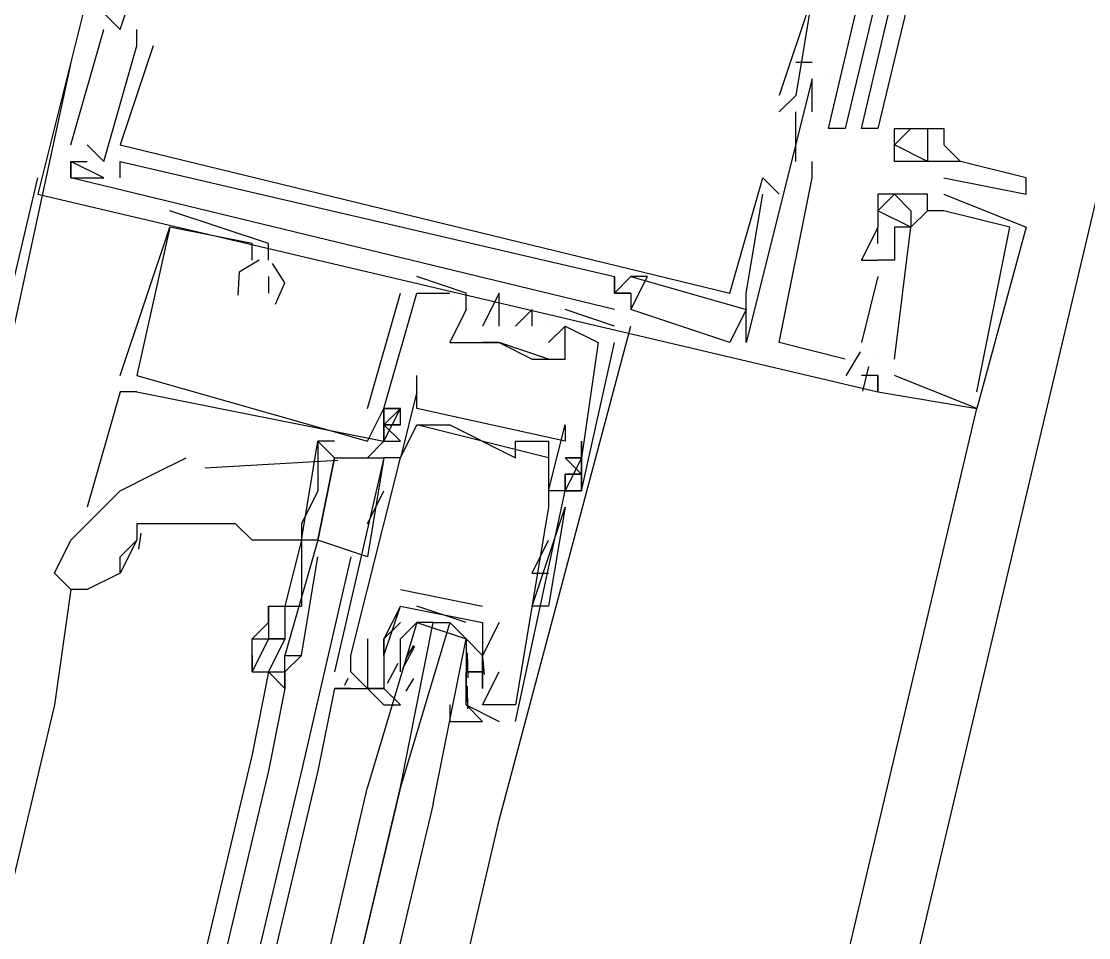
# Model space of a CAD drawing. Header units: feet. Extents: x -84 to 198, y -22 to 181.
# Drawn here: x 137.64 to 138.504, y 119.216 to 119.958 of the extents above; entities that cross this region are included whole.
import ezdxf

# ---------------------------------------------------------------- set-up
doc = ezdxf.new("R2010")
doc.units = ezdxf.units.FT
doc.layers.add('A-LINEA', color=7, linetype='CONTINUOUS')

msp = doc.modelspace()

# ---------------------------------------------------------------- linework, layer by layer
at = {"layer": 'A-LINEA'}
for p, q in [((139.5467, 124.2044), (135.96, 109.0178)), ((137.68, 119.8578), (137.7067, 119.9511)), ((137.68, 119.8578), (137.7067, 119.9511)), ((137.68, 119.8578), (137.7067, 119.9511)), ((137.7067, 119.9511), (137.7067, 119.9511)), ((137.7067, 119.9511), (137.7067, 119.9511)), ((137.7067, 119.9511), (137.7067, 119.9511)), ((137.72, 119.9511), (137.72, 119.9511)), ((137.72, 119.9511), (137.72, 119.9511)), ((137.72, 119.9511), (137.72, 119.9511)), ((137.7333, 119.9511), (137.7333, 119.9511)), ((137.7333, 119.9511), (137.7333, 119.9511)), ((137.7333, 119.9511), (137.7333, 119.9511)), ((137.7333, 119.9378), (137.7333, 119.9378)), ((137.7333, 119.9378), (137.7333, 119.9378)), ((137.7333, 119.9378), (137.7333, 119.9378)), ((137.7467, 119.9378), (137.7467, 119.9378)), ((137.7467, 119.9378), (137.7467, 119.9378)), ((137.7467, 119.9378), (137.7467, 119.9378)), ((137.68, 119.9244), (137.5733, 119.4311)), ((138.28, 119.9244), (138.2667, 119.9244)), ((138.2667, 119.9244), (138.2667, 119.9244)), ((138.28, 119.9244), (138.2667, 119.9244)), ((138.2667, 119.9244), (138.2667, 119.9244)), ((138.28, 119.9244), (138.2667, 119.9244)), ((138.2667, 119.9244), (138.2667, 119.9244)), ((138.28, 119.9244), (138.28, 119.9244)), ((138.28, 119.9244), (138.28, 119.9244)), ((138.28, 119.9244), (138.28, 119.9244)), ((138.28, 119.9111), (138.2267, 119.6978)), ((138.28, 119.9111), (138.2267, 119.6978)), ((138.28, 119.9111), (138.2267, 119.6978)), ((138.2667, 119.9111), (138.2667, 119.9111)), ((138.2667, 119.9111), (138.2667, 119.9111)), ((138.2667, 119.9111), (138.2667, 119.9111)), ((138.2667, 119.9111), (138.2667, 119.9111)), ((138.2667, 119.9111), (138.2667, 119.9111)), ((138.2667, 119.9111), (138.2667, 119.9111)), ((138.28, 119.8844), (138.28, 119.9111)), ((138.28, 119.9111), (138.28, 119.9111)), ((138.28, 119.9111), (138.28, 119.9111)), ((138.28, 119.9111), (138.28, 119.9111)), ((138.28, 119.8844), (138.28, 119.9111)), ((138.28, 119.9111), (138.28, 119.9111)), ((138.28, 119.9111), (138.28, 119.9111)), ((138.28, 119.9111), (138.28, 119.9111)), ((138.28, 119.8844), (138.28, 119.9111)), ((138.28, 119.9111), (138.28, 119.9111)), ((138.28, 119.9111), (138.28, 119.9111)), ((138.28, 119.9111), (138.28, 119.9111)), ((138.2933, 119.9111), (138.2933, 119.9111)), ((138.2933, 119.9111), (138.2933, 119.9111)), ((138.2933, 119.9111), (138.2933, 119.9111)), ((138.2933, 119.9111), (138.2933, 119.9111)), ((138.2933, 119.9111), (138.2933, 119.9111)), ((138.2933, 119.9111), (138.2933, 119.9111)), ((138.2533, 119.8978), (138.2533, 119.8978)), ((138.2533, 119.8978), (138.2533, 119.8978)), ((138.2533, 119.8978), (138.2533, 119.8978)), ((138.2667, 119.8978), (138.2667, 119.8978)), ((138.2667, 119.8978), (138.2667, 119.8978)), ((138.2667, 119.8978), (138.2667, 119.8978)), ((138.2533, 119.8844), (138.2533, 119.8844)), ((138.2533, 119.8844), (138.2533, 119.8844)), ((138.2533, 119.8844), (138.2533, 119.8844)), ((138.2667, 119.8444), (138.2667, 119.8844)), ((138.2667, 119.8844), (138.2667, 119.8844)), ((138.2667, 119.8444), (138.2667, 119.8844)), ((138.2667, 119.8844), (138.2667, 119.8844)), ((138.2667, 119.8444), (138.2667, 119.8844)), ((138.2667, 119.8844), (138.2667, 119.8844)), ((138.28, 119.8844), (138.28, 119.8844)), ((138.28, 119.8844), (138.28, 119.8844)), ((138.28, 119.8844), (138.28, 119.8844)), ((138.3467, 119.8711), (138.3467, 119.8711)), ((138.36, 119.8711), (138.36, 119.8711)), ((138.36, 119.8711), (138.36, 119.8711)), ((138.36, 119.8711), (138.36, 119.8711)), ((138.3733, 119.8711), (138.3733, 119.8711)), ((138.3733, 119.8711), (138.3733, 119.8711)), ((138.3867, 119.8711), (138.3867, 119.8711)), ((137.68, 119.8578), (137.68, 119.8578)), ((137.68, 119.8578), (137.68, 119.8578)), ((137.68, 119.8578), (137.68, 119.8578)), ((137.7067, 119.8444), (137.6933, 119.8578)), ((137.6933, 119.8578), (137.6933, 119.8578)), ((137.7067, 119.8444), (137.6933, 119.8578)), ((137.6933, 119.8578), (137.6933, 119.8578)), ((137.7067, 119.8444), (137.6933, 119.8578)), ((137.6933, 119.8578), (137.6933, 119.8578)), ((137.72, 119.8578), (137.72, 119.8578)), ((137.72, 119.8578), (137.72, 119.8578)), ((137.72, 119.8578), (137.72, 119.8578)), ((138.3467, 119.8578), (138.3467, 119.8578)), ((138.3867, 119.8578), (138.3867, 119.8578)), ((137.68, 119.8444), (137.68, 119.8444)), ((137.68, 119.8444), (137.68, 119.8444)), ((137.68, 119.8444), (137.68, 119.8444)), ((137.68, 119.8444), (137.68, 119.8444)), ((137.68, 119.8444), (137.68, 119.8444)), ((137.68, 119.8444), (137.68, 119.8444)), ((137.6933, 119.8444), (137.6933, 119.8444)), ((137.6933, 119.8444), (137.6933, 119.8444)), ((137.6933, 119.8444), (137.6933, 119.8444)), ((137.7067, 119.8444), (137.7067, 119.8444)), ((137.7067, 119.8444), (137.7067, 119.8444)), ((137.7067, 119.8444), (137.7067, 119.8444)), ((137.7067, 119.8444), (137.7067, 119.8444)), ((137.7067, 119.8444), (137.7067, 119.8444)), ((137.7067, 119.8444), (137.7067, 119.8444)), ((137.72, 119.8444), (137.72, 119.8444)), ((137.72, 119.8444), (137.72, 119.8444)), ((137.72, 119.8444), (137.72, 119.8444)), ((138.2667, 119.8444), (138.2667, 119.8444)), ((138.2667, 119.8444), (138.2667, 119.8444)), ((138.2667, 119.8444), (138.2667, 119.8444)), ((138.28, 119.8444), (138.28, 119.8444)), ((138.28, 119.8444), (138.28, 119.8444)), ((138.28, 119.8444), (138.28, 119.8444)), ((138.3467, 119.8444), (138.3467, 119.8444)), ((138.36, 119.8444), (138.36, 119.8444)), ((138.3733, 119.8444), (138.3733, 119.8444)), ((138.3733, 119.8444), (138.3733, 119.8444)), ((138.3733, 119.8444), (138.3733, 119.8444)), ((138.3867, 119.8444), (138.3867, 119.8444)), ((138.3867, 119.8444), (138.3867, 119.8444)), ((138.3867, 119.8444), (138.3867, 119.8444)), ((138.3867, 119.8444), (138.3867, 119.8444)), ((138.4, 119.8444), (138.4, 119.8444)), ((138.4, 119.8444), (138.4, 119.8444)), ((138.4, 119.8444), (138.4, 119.8444)), ((136.0267, 112.9511), (137.6533, 119.8311)), ((137.68, 119.8311), (137.68, 119.8311)), ((137.68, 119.8311), (137.68, 119.8311)), ((137.68, 119.8311), (137.68, 119.8311)), ((137.68, 119.8311), (137.68, 119.8311)), ((137.68, 119.8311), (137.68, 119.8311)), ((137.68, 119.8311), (137.68, 119.8311)), ((137.6933, 119.8311), (137.6933, 119.8311)), ((137.6933, 119.8311), (137.6933, 119.8311)), ((137.6933, 119.8311), (137.6933, 119.8311)), ((137.7067, 119.8311), (137.7067, 119.8311)), ((137.7067, 119.8311), (137.7067, 119.8311)), ((137.7067, 119.8311), (137.7067, 119.8311)), ((137.7067, 119.8311), (137.7067, 119.8311)), ((137.7067, 119.8311), (137.7067, 119.8311)), ((137.7067, 119.8311), (137.7067, 119.8311)), ((137.72, 119.8311), (137.72, 119.8311)), ((137.72, 119.8311), (137.72, 119.8311)), ((137.72, 119.8311), (137.72, 119.8311)), ((138.24, 119.8311), (138.24, 119.8311)), ((138.24, 119.8311), (138.24, 119.8311)), ((138.24, 119.8311), (138.24, 119.8311)), ((138.2667, 119.8311), (138.2667, 119.8311)), ((138.2667, 119.8311), (138.2667, 119.8311)), ((138.2667, 119.8311), (138.2667, 119.8311)), ((138.2667, 119.8311), (138.2667, 119.8311)), ((138.2667, 119.8311), (138.2667, 119.8311)), ((138.2667, 119.8311), (138.2667, 119.8311)), ((138.28, 119.8311), (138.28, 119.8311)), ((138.28, 119.8311), (138.28, 119.8311)), ((138.28, 119.8311), (138.28, 119.8311)), ((138.28, 119.8311), (138.28, 119.8311)), ((138.28, 119.8311), (138.28, 119.8311)), ((138.28, 119.8311), (138.28, 119.8311)), ((138.28, 119.8311), (138.28, 119.8311)), ((138.28, 119.8311), (138.28, 119.8311)), ((138.28, 119.8311), (138.28, 119.8311)), ((138.3867, 119.8311), (138.3867, 119.8311)), ((138.4533, 119.8311), (138.4533, 119.8311)), ((137.6533, 119.8178), (137.6533, 119.8178)), ((137.6533, 119.8178), (137.6533, 119.8178)), ((137.6533, 119.8178), (137.6533, 119.8178)), ((138.24, 119.8178), (138.24, 119.8178)), ((138.24, 119.8178), (138.24, 119.8178)), ((138.24, 119.8178), (138.24, 119.8178)), ((138.2533, 119.8178), (138.2533, 119.8178)), ((138.2533, 119.8178), (138.2533, 119.8178)), ((138.2533, 119.8178), (138.2533, 119.8178)), ((138.3333, 119.8178), (138.3333, 119.8178)), ((138.3333, 119.8178), (138.3333, 119.8178)), ((138.3333, 119.8178), (138.3333, 119.8178)), ((138.3467, 119.8178), (138.3467, 119.8178)), ((138.3467, 119.8178), (138.3467, 119.8178)), ((138.3467, 119.8178), (138.3467, 119.8178)), ((138.3467, 119.8178), (138.3467, 119.8178)), ((138.3467, 119.8178), (138.3467, 119.8178)), ((138.3467, 119.8178), (138.3467, 119.8178)), ((138.36, 119.8178), (138.36, 119.8178)), ((138.36, 119.8178), (138.36, 119.8178)), ((138.36, 119.8178), (138.36, 119.8178)), ((138.3733, 119.8178), (138.3733, 119.8178)), ((138.3733, 119.8178), (138.3733, 119.8178)), ((138.3733, 119.8178), (138.3733, 119.8178)), ((138.3867, 119.8178), (138.3867, 119.8178)), ((138.3867, 119.8178), (138.3867, 119.8178)), ((138.3867, 119.8178), (138.3867, 119.8178)), ((138.4533, 119.8178), (138.4533, 119.8178)), ((137.76, 119.8044), (137.76, 119.8044)), ((137.76, 119.8044), (137.76, 119.8044)), ((137.76, 119.8044), (137.76, 119.8044)), ((138.3333, 119.8044), (138.3333, 119.8044)), ((138.3333, 119.8044), (138.3333, 119.8044)), ((138.3333, 119.8044), (138.3333, 119.8044)), ((138.36, 119.8044), (138.36, 119.8044)), ((138.36, 119.8044), (138.36, 119.8044)), ((138.36, 119.8044), (138.36, 119.8044)), ((138.3733, 119.8044), (138.3733, 119.8044)), ((138.3733, 119.8044), (138.3733, 119.8044)), ((138.3733, 119.8044), (138.3733, 119.8044)), ((138.3733, 119.8044), (138.3733, 119.8044)), ((138.3733, 119.8044), (138.3733, 119.8044)), ((138.3733, 119.8044), (138.3733, 119.8044)), ((138.3867, 119.8044), (138.3867, 119.8044)), ((138.3867, 119.8044), (138.3867, 119.8044)), ((138.3867, 119.8044), (138.3867, 119.8044)), ((138.3867, 119.8044), (138.3867, 119.8044)), ((138.3867, 119.8044), (138.3867, 119.8044)), ((138.3867, 119.8044), (138.3867, 119.8044)), ((138.4533, 119.8044), (138.4533, 119.8044)), ((137.72, 119.6711), (137.76, 119.7911)), ((137.72, 119.6711), (137.76, 119.7911)), ((137.72, 119.6711), (137.76, 119.7911)), ((137.76, 119.7911), (137.76, 119.7911)), ((137.76, 119.7911), (137.76, 119.7911)), ((137.76, 119.7911), (137.76, 119.7911)), ((137.76, 119.7911), (137.76, 119.7911)), ((137.76, 119.7911), (137.76, 119.7911)), ((137.76, 119.7911), (137.76, 119.7911)), ((138.3333, 119.7911), (138.3333, 119.7911)), ((138.3333, 119.7911), (138.3333, 119.7911)), ((138.3333, 119.7911), (138.3333, 119.7911)), ((138.3333, 119.7911), (138.3333, 119.7911)), ((138.3333, 119.7911), (138.3333, 119.7911)), ((138.3333, 119.7911), (138.3333, 119.7911)), ((138.3467, 119.7911), (138.3467, 119.7911)), ((138.3467, 119.7911), (138.3467, 119.7911)), ((138.3467, 119.7911), (138.3467, 119.7911)), ((138.3467, 119.7911), (138.3467, 119.7911)), ((138.3467, 119.7911), (138.3467, 119.7911)), ((138.3467, 119.7911), (138.3467, 119.7911)), ((138.3467, 119.7911), (138.3467, 119.7911)), ((138.3467, 119.7911), (138.3467, 119.7911)), ((138.3467, 119.7911), (138.3467, 119.7911)), ((138.36, 119.7911), (138.36, 119.7911)), ((138.36, 119.7911), (138.36, 119.7911)), ((138.36, 119.7911), (138.36, 119.7911)), ((138.36, 119.7911), (138.36, 119.7911)), ((138.36, 119.7911), (138.36, 119.7911)), ((138.36, 119.7911), (138.36, 119.7911)), ((138.44, 119.7911), (138.44, 119.7911)), ((138.44, 119.7911), (138.44, 119.7911)), ((138.44, 119.7911), (138.44, 119.7911)), ((138.4533, 119.7911), (138.4533, 119.7911)), ((138.4533, 119.7911), (138.4533, 119.7911)), ((138.4533, 119.7911), (138.4533, 119.7911)), ((137.8267, 119.7778), (137.8267, 119.7778)), ((137.8267, 119.7778), (137.8267, 119.7778)), ((137.8267, 119.7778), (137.8267, 119.7778)), ((137.84, 119.7778), (137.84, 119.7778)), ((137.84, 119.7778), (137.84, 119.7778)), ((137.84, 119.7778), (137.84, 119.7778)), ((138.3333, 119.7778), (138.3333, 119.7778)), ((138.3333, 119.7778), (138.3333, 119.7778)), ((138.3333, 119.7778), (138.3333, 119.7778)), ((138.3467, 119.7778), (138.3467, 119.7778)), ((138.3467, 119.7778), (138.3467, 119.7778)), ((138.3467, 119.7778), (138.3467, 119.7778)), ((137.8267, 119.7644), (137.8267, 119.7644)), ((137.8267, 119.7644), (137.8267, 119.7644)), ((137.8267, 119.7644), (137.8267, 119.7644)), ((137.84, 119.7644), (137.84, 119.7644)), ((137.84, 119.7644), (137.84, 119.7644)), ((137.84, 119.7644), (137.84, 119.7644)), ((138.32, 119.7644), (138.3333, 119.7644)), ((138.32, 119.7644), (138.32, 119.7644)), ((138.32, 119.7644), (138.3333, 119.7644)), ((138.32, 119.7644), (138.32, 119.7644)), ((138.32, 119.7644), (138.3333, 119.7644)), ((138.32, 119.7644), (138.32, 119.7644)), ((138.3333, 119.7644), (138.3333, 119.7644)), ((138.3333, 119.7644), (138.3333, 119.7644)), ((138.3333, 119.7644), (138.3333, 119.7644)), ((138.3333, 119.7644), (138.3333, 119.7644)), ((138.3333, 119.7644), (138.3333, 119.7644)), ((138.3333, 119.7644), (138.3333, 119.7644)), ((138.3467, 119.7644), (138.3467, 119.7644)), ((138.3467, 119.7644), (138.3467, 119.7644)), ((138.3467, 119.7644), (138.3467, 119.7644)), ((137.8267, 119.7511), (137.8267, 119.7511)), ((137.8267, 119.7511), (137.8267, 119.7511)), ((137.8267, 119.7511), (137.8267, 119.7511)), ((137.84, 119.7511), (137.84, 119.7378)), ((137.84, 119.7511), (137.84, 119.7511)), ((137.84, 119.7511), (137.84, 119.7378)), ((137.84, 119.7511), (137.84, 119.7511)), ((137.84, 119.7511), (137.84, 119.7378)), ((137.84, 119.7511), (137.84, 119.7511)), ((137.96, 119.7511), (137.96, 119.7511)), ((137.96, 119.7511), (137.96, 119.7511)), ((137.96, 119.7511), (137.96, 119.7511)), ((138.12, 119.7511), (138.12, 119.7511)), ((138.12, 119.7511), (138.12, 119.7511)), ((138.12, 119.7511), (138.12, 119.7511)), ((138.1333, 119.7511), (138.1333, 119.7511)), ((138.1333, 119.7511), (138.1333, 119.7511)), ((138.1333, 119.7511), (138.1333, 119.7511)), ((138.1333, 119.7511), (138.1333, 119.7511)), ((138.1333, 119.7511), (138.1333, 119.7511)), ((138.1333, 119.7511), (138.1333, 119.7511)), ((138.1467, 119.7511), (138.1467, 119.7511)), ((138.1467, 119.7511), (138.1467, 119.7511)), ((138.1467, 119.7511), (138.1467, 119.7511)), ((138.3333, 119.7511), (138.32, 119.6978)), ((138.3333, 119.7511), (138.32, 119.6978)), ((138.3333, 119.7511), (138.32, 119.6978)), ((138.3333, 119.7511), (138.3333, 119.7511)), ((138.3333, 119.7511), (138.3333, 119.7511)), ((138.3333, 119.7511), (138.3333, 119.7511)), ((137.84, 119.7378), (137.84, 119.7378)), ((137.84, 119.7378), (137.84, 119.7378)), ((137.84, 119.7378), (137.84, 119.7378)), ((137.92, 119.6444), (137.9467, 119.7378)), ((137.92, 119.6444), (137.9467, 119.7378)), ((137.92, 119.6444), (137.9467, 119.7378)), ((137.9467, 119.7378), (137.9467, 119.7378)), ((137.9467, 119.7378), (137.9467, 119.7378)), ((137.9467, 119.7378), (137.9467, 119.7378)), ((137.96, 119.7378), (137.96, 119.7378)), ((137.96, 119.7378), (137.96, 119.7378)), ((137.96, 119.7378), (137.96, 119.7378)), ((137.96, 119.7378), (137.96, 119.7378)), ((137.96, 119.7378), (137.96, 119.7378)), ((137.96, 119.7378), (137.96, 119.7378)), ((137.9867, 119.7378), (137.9867, 119.7378)), ((137.9867, 119.7378), (137.9867, 119.7378)), ((137.9867, 119.7378), (137.9867, 119.7378)), ((138, 119.7378), (138, 119.7378)), ((138, 119.7378), (138, 119.7378)), ((138, 119.7378), (138, 119.7378)), ((138.0267, 119.7378), (138.0267, 119.7378)), ((138.0267, 119.7378), (138.0267, 119.7378)), ((138.0267, 119.7378), (138.0267, 119.7378)), ((138.12, 119.7378), (138.12, 119.7378)), ((138.12, 119.7378), (138.12, 119.7378)), ((138.12, 119.7378), (138.12, 119.7378)), ((138.12, 119.7378), (138.12, 119.7378)), ((138.12, 119.7378), (138.12, 119.7378)), ((138.12, 119.7378), (138.12, 119.7378)), ((138.12, 119.7378), (138.12, 119.7378)), ((138.12, 119.7378), (138.12, 119.7378)), ((138.12, 119.7378), (138.12, 119.7378)), ((138.1333, 119.7378), (138.1333, 119.7378)), ((138.1333, 119.7378), (138.1333, 119.7244)), ((138.1333, 119.7378), (138.1333, 119.7378)), ((138.1333, 119.7378), (138.1333, 119.7378)), ((138.1333, 119.7378), (138.1333, 119.7244)), ((138.1333, 119.7378), (138.1333, 119.7378)), ((138.1333, 119.7378), (138.1333, 119.7378)), ((138.1333, 119.7378), (138.1333, 119.7244)), ((138.1333, 119.7378), (138.1333, 119.7378)), ((138.2133, 119.7378), (138.2133, 119.7378)), ((138.2133, 119.7378), (138.2133, 119.7378)), ((138.2133, 119.7378), (138.2133, 119.7378)), ((138.2267, 119.7378), (138.2267, 119.7378)), ((138.2267, 119.7378), (138.2267, 119.7378)), ((138.2267, 119.7378), (138.2267, 119.7378)), ((137.9867, 119.7244), (137.9867, 119.7244)), ((137.9867, 119.7244), (137.9867, 119.7244)), ((137.9867, 119.7244), (137.9867, 119.7244)), ((138, 119.7244), (138, 119.7244)), ((138, 119.7244), (138, 119.7244)), ((138, 119.7244), (138, 119.7244)), ((138, 119.7244), (138, 119.7244)), ((138, 119.7244), (138, 119.7244)), ((138, 119.7244), (138, 119.7244)), ((138.0133, 119.7244), (138.0133, 119.7244)), ((138.0133, 119.7244), (138.0133, 119.7244)), ((138.0133, 119.7244), (138.0133, 119.7244)), ((138.0267, 119.7244), (138.0267, 119.7244)), ((138.0267, 119.7244), (138.0267, 119.7244)), ((138.0267, 119.7244), (138.0267, 119.7244)), ((138.0533, 119.7244), (138.0533, 119.7244)), ((138.0533, 119.7244), (138.0533, 119.7244)), ((138.0533, 119.7244), (138.0533, 119.7244)), ((138.08, 119.7244), (138.08, 119.7244)), ((138.08, 119.7244), (138.08, 119.7244)), ((138.08, 119.7244), (138.08, 119.7244)), ((138.12, 119.7244), (138.12, 119.7244)), ((138.12, 119.7244), (138.12, 119.7244)), ((138.12, 119.7244), (138.12, 119.7244)), ((138.1333, 119.7244), (138.1333, 119.7244)), ((138.1333, 119.7244), (138.1333, 119.7244)), ((138.1333, 119.7244), (138.1333, 119.7244)), ((138.1333, 119.7244), (138.1333, 119.7244)), ((138.1333, 119.7244), (138.1333, 119.7244)), ((138.1333, 119.7244), (138.1333, 119.7244)), ((138.2267, 119.7244), (138.2133, 119.6978)), ((138.2267, 119.7244), (138.2133, 119.6978)), ((138.2267, 119.7244), (138.2133, 119.6978)), ((138.2267, 119.7244), (138.2267, 119.7244)), ((138.2267, 119.7244), (138.2267, 119.7244)), ((138.2267, 119.7244), (138.2267, 119.7244)), ((138.0133, 119.7111), (138.0133, 119.7111)), ((138.0133, 119.7111), (138.0133, 119.7111)), ((138.0133, 119.7111), (138.0133, 119.7111)), ((138.0267, 119.7111), (138.0267, 119.7111)), ((138.0267, 119.7111), (138.0267, 119.7111)), ((138.0267, 119.7111), (138.0267, 119.7111)), ((138.0267, 119.3111), (138.1333, 119.7111)), ((138.04, 119.7111), (138.04, 119.7111)), ((138.04, 119.7111), (138.04, 119.7111)), ((138.04, 119.7111), (138.04, 119.7111)), ((138.0533, 119.7111), (138.0533, 119.7111)), ((138.0533, 119.7111), (138.0533, 119.7111)), ((138.0533, 119.7111), (138.0533, 119.7111)), ((138.0667, 119.7111), (138.0667, 119.7111)), ((138.0667, 119.7111), (138.0667, 119.7111)), ((138.0667, 119.7111), (138.0667, 119.7111)), ((138.08, 119.7111), (138.08, 119.7111)), ((138.08, 119.7111), (138.08, 119.7111)), ((138.08, 119.7111), (138.08, 119.7111)), ((138.08, 119.7111), (138.08, 119.7111)), ((138.08, 119.7111), (138.08, 119.7111)), ((138.08, 119.7111), (138.08, 119.7111)), ((138.12, 119.7111), (138.12, 119.7111)), ((138.12, 119.7111), (138.12, 119.7111)), ((138.12, 119.7111), (138.12, 119.7111)), ((137.9867, 119.6978), (137.9867, 119.6978)), ((137.9867, 119.6978), (137.9867, 119.6978)), ((137.9867, 119.6978), (137.9867, 119.6978)), ((138, 119.6978), (138, 119.6978)), ((138, 119.6978), (138.0133, 119.6978)), ((138, 119.6978), (138, 119.6978)), ((138, 119.6978), (138, 119.6978)), ((138.0267, 119.6978), (138.0267, 119.6978)), ((138.0267, 119.6978), (138.0267, 119.6978)), ((138.0267, 119.6978), (138.0267, 119.6978)), ((138.0267, 119.6978), (138.0267, 119.6978)), ((138.0267, 119.6978), (138.0267, 119.6978)), ((138.0667, 119.6978), (138.0667, 119.6978)), ((138.0667, 119.6978), (138.0667, 119.6978)), ((138.0667, 119.6978), (138.0667, 119.6978)), ((138.1067, 119.6978), (138.1067, 119.6978)), ((138.1067, 119.6978), (138.1067, 119.6978)), ((138.1067, 119.6978), (138.1067, 119.6978)), ((138.12, 119.6978), (138.12, 119.6978)), ((138.12, 119.6978), (138.12, 119.6978)), ((138.12, 119.6978), (138.12, 119.6978)), ((138.2133, 119.6978), (138.2133, 119.6978)), ((138.2133, 119.6978), (138.2133, 119.6978)), ((138.2133, 119.6978), (138.2133, 119.6978)), ((138.2133, 119.6978), (138.2133, 119.6978)), ((138.2133, 119.6978), (138.2133, 119.6978)), ((138.2133, 119.6978), (138.2133, 119.6978)), ((138.2267, 119.6978), (138.2267, 119.6978)), ((138.2267, 119.6978), (138.2267, 119.6978)), ((138.2267, 119.6978), (138.2267, 119.6978)), ((138.2267, 119.6978), (138.2267, 119.6978)), ((138.2267, 119.6978), (138.2267, 119.6978)), ((138.2267, 119.6978), (138.2267, 119.6978)), ((138.2533, 119.6978), (138.2533, 119.6978)), ((138.2533, 119.6978), (138.2533, 119.6978)), ((138.2533, 119.6978), (138.2533, 119.6978)), ((138.32, 119.6978), (138.32, 119.6978)), ((138.32, 119.6978), (138.32, 119.6978)), ((138.32, 119.6978), (138.32, 119.6978)), ((138.3188, 119.6902), (138.3073, 119.6707)), ((138.3188, 119.6902), (138.3073, 119.6707)), ((138.3188, 119.6902), (138.3073, 119.6707)), ((138.0533, 119.6844), (138.0533, 119.6844)), ((138.0533, 119.6844), (138.0533, 119.6844)), ((138.0533, 119.6844), (138.0533, 119.6844)), ((138.08, 119.6844), (138.08, 119.6844)), ((138.08, 119.6844), (138.08, 119.6844)), ((138.08, 119.6844), (138.08, 119.6844)), ((138.3067, 119.6844), (138.3067, 119.6844)), ((138.3067, 119.6844), (138.3067, 119.6844)), ((138.3067, 119.6844), (138.3067, 119.6844)), ((138.3257, 119.6784), (138.3209, 119.6584)), ((138.3257, 119.6784), (138.3209, 119.6584)), ((138.3257, 119.6784), (138.3209, 119.6584)), ((138.3333, 119.6844), (138.3333, 119.6844)), ((138.3333, 119.6844), (138.3333, 119.6844)), ((138.3333, 119.6844), (138.3333, 119.6844)), ((138.3333, 119.6844), (138.3333, 119.6844)), ((138.3333, 119.6844), (138.3333, 119.6844)), ((138.3333, 119.6844), (138.3333, 119.6844)), ((138.3467, 119.6844), (138.3467, 119.6844)), ((138.3467, 119.6844), (138.3467, 119.6844)), ((138.3467, 119.6844), (138.3467, 119.6844)), ((137.72, 119.6711), (137.72, 119.6711)), ((137.72, 119.6711), (137.72, 119.6711)), ((137.72, 119.6711), (137.72, 119.6711)), ((137.7333, 119.6711), (137.7333, 119.6711)), ((137.7333, 119.6711), (137.7333, 119.6711)), ((137.7333, 119.6711), (137.7333, 119.6711)), ((137.7333, 119.6711), (137.7333, 119.6711)), ((137.7333, 119.6711), (137.7333, 119.6711)), ((137.7333, 119.6711), (137.7333, 119.6711)), ((137.96, 119.6711), (137.96, 119.6711)), ((138.32, 119.6711), (138.32, 119.6711)), ((138.32, 119.6711), (138.32, 119.6711)), ((138.32, 119.6711), (138.32, 119.6711)), ((138.3333, 119.6711), (138.3333, 119.6711)), ((138.3333, 119.6711), (138.3333, 119.6711)), ((138.3333, 119.6711), (138.3333, 119.6711)), ((138.3333, 119.6711), (138.3333, 119.6711)), ((138.3333, 119.6711), (138.3333, 119.6711)), ((138.3333, 119.6711), (138.3333, 119.6711)), ((138.3467, 119.6711), (138.3467, 119.6711)), ((138.3467, 119.6711), (138.3467, 119.6711)), ((138.3467, 119.6711), (138.3467, 119.6711)), ((137.72, 119.6578), (137.6933, 119.5644)), ((137.7333, 119.6578), (137.72, 119.6578)), ((137.7333, 119.6578), (137.72, 119.6578)), ((137.7333, 119.6578), (137.72, 119.6578)), ((137.7333, 119.6578), (137.7333, 119.6578)), ((137.7333, 119.6578), (137.7333, 119.6578)), ((137.7333, 119.6578), (137.7333, 119.6578)), ((137.96, 119.6578), (137.96, 119.6578)), ((137.96, 119.6578), (137.96, 119.6578)), ((138.3333, 119.6578), (138.3333, 119.6578)), ((138.3333, 119.6578), (138.3333, 119.6578)), ((138.3333, 119.6578), (138.3333, 119.6578)), ((138.3333, 119.6578), (138.3333, 119.6578)), ((138.3333, 119.6578), (138.3333, 119.6578)), ((138.3333, 119.6578), (138.3333, 119.6578)), ((138.4133, 119.6578), (138.4133, 119.6578)), ((138.4133, 119.6578), (138.4133, 119.6578)), ((138.4133, 119.6578), (138.4133, 119.6578)), ((136.7867, 112.7644), (138.4133, 119.6444)), ((137.92, 119.6444), (137.92, 119.6444)), ((137.92, 119.6444), (137.92, 119.6444)), ((137.92, 119.6444), (137.92, 119.6444)), ((137.9333, 119.6444), (137.9333, 119.6444)), ((137.9333, 119.6444), (137.9333, 119.6444)), ((137.9333, 119.6444), (137.9333, 119.6444)), ((137.9333, 119.6444), (137.9333, 119.6444)), ((137.9333, 119.6444), (137.9333, 119.6444)), ((137.9333, 119.6444), (137.9333, 119.6444)), ((137.9333, 119.6444), (137.9333, 119.6444)), ((137.9333, 119.6444), (137.9333, 119.6444)), ((137.9333, 119.6444), (137.9333, 119.6444)), ((137.9467, 119.6311), (137.9467, 119.6444)), ((137.9467, 119.6444), (137.9467, 119.6444)), ((137.9467, 119.6444), (137.9467, 119.6444)), ((137.9467, 119.6311), (137.9467, 119.6444)), ((137.9467, 119.6444), (137.9467, 119.6444)), ((137.9467, 119.6444), (137.9467, 119.6444)), ((137.9467, 119.6311), (137.9467, 119.6444)), ((137.9467, 119.6444), (137.9467, 119.6444)), ((137.9467, 119.6444), (137.9467, 119.6444)), ((137.96, 119.6444), (137.96, 119.6444)), ((138.4133, 119.6444), (138.4133, 119.6444)), ((138.4133, 119.6444), (138.4133, 119.6444)), ((138.4133, 119.6444), (138.4133, 119.6444)), ((138.4133, 119.6444), (138.4133, 119.6444)), ((138.4133, 119.6444), (138.4133, 119.6444)), ((138.4133, 119.6444), (138.4133, 119.6444)), ((137.9333, 119.6311), (137.9333, 119.6311)), ((137.9333, 119.6311), (137.9333, 119.6311)), ((137.9333, 119.6311), (137.9333, 119.6311)), ((137.9467, 119.6311), (137.9467, 119.6311)), ((137.9467, 119.6311), (137.9467, 119.6311)), ((137.9467, 119.6311), (137.9467, 119.6311)), ((137.96, 119.6311), (137.96, 119.6311)), ((138.0667, 119.6044), (137.96, 119.6311)), ((138.0667, 119.6044), (137.96, 119.6311)), ((138.0667, 119.6044), (137.96, 119.6311)), ((137.9733, 119.6311), (137.9733, 119.6311)), ((137.9867, 119.6311), (137.9867, 119.6311)), ((138.08, 119.6311), (138.08, 119.6311)), ((137.8933, 119.6178), (137.88, 119.6178)), ((137.9333, 119.6178), (137.92, 119.6044)), ((137.92, 119.6178), (137.92, 119.6178)), ((137.92, 119.6178), (137.92, 119.6178)), ((137.92, 119.6178), (137.92, 119.6178)), ((137.9333, 119.6178), (137.9467, 119.6178)), ((137.9333, 119.6178), (137.9333, 119.6178)), ((137.9333, 119.6178), (137.9467, 119.6178)), ((137.9333, 119.6178), (137.9333, 119.6178)), ((137.9333, 119.6178), (137.9467, 119.6178)), ((137.9333, 119.6178), (137.9333, 119.6178)), ((138.04, 119.6178), (138.04, 119.6178)), ((138.0667, 119.6178), (138.0667, 119.6178)), ((138.08, 119.6178), (138.08, 119.6178)), ((138.0933, 119.6178), (138.0933, 119.6178)), ((138.0933, 119.6178), (138.0933, 119.6178)), ((138.0933, 119.6178), (138.0933, 119.6178)), ((137.8962, 119.6023), (137.7885, 119.5962)), ((137.9333, 119.6044), (137.8933, 119.4311)), ((137.9333, 119.6044), (137.92, 119.5244)), ((137.9333, 119.6044), (137.9333, 119.6044)), ((137.9467, 119.6044), (137.9467, 119.6044)), ((137.9467, 119.6044), (137.9467, 119.6044)), ((138.04, 119.6044), (138.04, 119.6044)), ((138.0667, 119.6044), (138.0667, 119.6044)), ((138.0933, 119.6044), (138.08, 119.6044)), ((138.0933, 119.6044), (138.0933, 119.6044)), ((138.0933, 119.6044), (138.0933, 119.6044)), ((138.0933, 119.6044), (138.0933, 119.6044)), ((138.0933, 119.6044), (138.0933, 119.6044)), ((138.0933, 119.6044), (138.0933, 119.6044)), ((138.0933, 119.6044), (138.0933, 119.6044)), ((138.0933, 119.6044), (138.0933, 119.6044)), ((138.08, 119.5911), (138.08, 119.5911)), ((138.08, 119.5911), (138.08, 119.5911)), ((138.08, 119.5911), (138.08, 119.5911)), ((138.08, 119.5911), (138.08, 119.5911)), ((138.08, 119.5911), (138.08, 119.5911)), ((137.7067, 119.5778), (137.7067, 119.5778)), ((137.92, 119.5511), (137.9333, 119.5778)), ((138.0667, 119.5778), (138.0667, 119.5778)), ((138.0667, 119.5778), (138.0667, 119.5778)), ((138.08, 119.5778), (138.08, 119.5778)), ((138.08, 119.5778), (138.08, 119.5778)), ((138.08, 119.5778), (138.08, 119.5778)), ((138.08, 119.5778), (138.08, 119.5778)), ((138.08, 119.5778), (138.08, 119.5778)), ((138.08, 119.5778), (138.08, 119.5778)), ((138.08, 119.5778), (138.08, 119.5778)), ((138.0933, 119.5778), (138.0933, 119.5778)), ((138.0933, 119.5778), (138.0933, 119.5778)), ((138.0933, 119.5778), (138.0933, 119.5778)), ((138.0933, 119.5778), (138.0933, 119.5778)), ((138.0933, 119.5778), (138.0933, 119.5778)), ((138.0933, 119.5778), (138.0933, 119.5778)), ((138.0533, 119.4844), (138.08, 119.5644)), ((138.0533, 119.4844), (138.08, 119.5644)), ((138.0667, 119.5644), (138.0667, 119.5644)), ((138.08, 119.5644), (138.08, 119.5644)), ((137.7366, 119.5434), (137.7348, 119.5305)), ((137.7333, 119.5378), (137.72, 119.5111)), ((137.8667, 119.5378), (137.8533, 119.4844)), ((137.8667, 119.5378), (137.8667, 119.5378)), ((137.8667, 119.5378), (137.8667, 119.5378)), ((137.88, 119.5378), (137.88, 119.5378)), ((138.0533, 119.5111), (138.0667, 119.5378)), ((138.0667, 119.5378), (138.0667, 119.5378)), ((137.9067, 119.5244), (137.8667, 119.3511)), ((138.0533, 119.5111), (138.0667, 119.5111)), ((137.68, 119.4978), (137.6667, 119.4044)), ((137.9467, 119.4978), (138.0133, 119.4844)), ((137.9467, 119.4978), (137.9467, 119.4978)), ((137.9467, 119.4844), (137.9467, 119.4844)), ((137.9467, 119.4844), (137.9467, 119.4844)), ((138, 119.4711), (137.96, 119.4844)), ((138.0133, 119.4844), (138.0133, 119.4844)), ((138.0667, 119.4844), (138.0667, 119.4844)), ((137.96, 119.4711), (137.96, 119.4711)), ((137.9733, 119.4711), (137.9867, 119.4711)), ((138.0267, 119.4711), (138.0133, 119.4444)), ((138.0133, 119.4711), (138.0133, 119.4711)), ((138.0133, 119.4711), (138.0133, 119.4711)), ((138.0267, 119.4711), (138.0267, 119.4711)), ((137.8267, 119.4578), (137.8267, 119.4578)), ((137.92, 119.4578), (137.92, 119.4578)), ((137.9333, 119.4578), (137.9333, 119.4578)), ((137.9333, 119.4578), (137.9333, 119.4578)), ((137.9467, 119.4578), (137.9467, 119.4578)), ((137.9486, 119.4339), (137.9583, 119.4519)), ((137.9515, 119.4422), (137.9577, 119.4524)), ((138.0009, 119.4467), (138.0014, 119.4263)), ((137.8267, 119.4444), (137.8267, 119.4444)), ((137.9067, 119.4444), (137.9067, 119.4444)), ((137.9333, 119.4444), (137.9333, 119.4444)), ((137.9333, 119.4444), (137.9333, 119.4444)), ((137.9364, 119.4219), (137.9448, 119.4381)), ((137.9467, 119.4311), (137.9467, 119.4444)), ((138, 119.4444), (138, 119.4444)), ((138.0133, 119.4444), (138.0133, 119.4444)), ((138.0135, 119.4409), (138.0145, 119.429)), ((137.8267, 119.4311), (137.8267, 119.4311)), ((137.84, 119.4311), (137.8267, 119.3644)), ((137.84, 119.4311), (137.84, 119.4311)), ((137.8933, 119.4311), (137.8933, 119.4311)), ((137.9067, 119.4311), (137.9067, 119.4311)), ((137.9333, 119.4311), (137.9333, 119.4311)), ((137.9467, 119.4311), (137.9467, 119.4311)), ((137.9867, 119.4311), (137.9867, 119.4311)), ((138, 119.4311), (138, 119.4311)), ((138, 119.4311), (138, 119.4178)), ((138.0133, 119.4311), (138.0133, 119.4311)), ((138.0133, 119.4311), (138.0133, 119.4311)), ((138.0133, 119.4311), (138.0133, 119.4311)), ((138.0267, 119.4311), (138.0267, 119.4311)), ((137.9018, 119.4204), (137.9045, 119.426)), ((137.9018, 119.4204), (137.9045, 119.426)), ((137.9018, 119.4204), (137.9045, 119.426)), ((137.9515, 119.4155), (137.9577, 119.4257)), ((138.0008, 119.4196), (138.0011, 119.4013)), ((137.8533, 119.4178), (137.84, 119.3511)), ((137.8933, 119.4178), (137.9333, 119.4178)), ((137.8933, 119.4178), (137.8933, 119.4178)), ((137.9067, 119.4178), (137.8933, 119.4178)), ((137.9067, 119.4178), (137.8933, 119.4178)), ((137.9067, 119.4178), (137.8933, 119.4178)), ((137.92, 119.4178), (137.92, 119.4178)), ((137.9333, 119.4178), (137.9333, 119.4178)), ((137.9467, 119.4178), (137.9467, 119.4178)), ((138, 119.4178), (138, 119.4178)), ((138.0001, 119.4142), (138.0012, 119.4024)), ((138.0133, 119.4178), (138.0133, 119.4178)), ((137.6667, 119.4044), (136.9733, 116.4844)), ((138, 119.4044), (138.0267, 119.3911)), ((138, 119.4044), (138, 119.4044)), ((138.0133, 119.4044), (138.0133, 119.4044)), ((138.0267, 119.4044), (138.0267, 119.4044)), ((138.04, 119.4044), (138.04, 119.4044)), ((138.0267, 119.3911), (138.0267, 119.3911)), ((138.04, 119.3911), (138.04, 119.3911)), ((137.8267, 119.3644), (137.1333, 116.4444)), ((137.84, 119.3511), (137.1467, 116.4444)), ((137.8667, 119.3511), (137.1733, 116.4311)), ((137.88, 119.3511), (137.1867, 116.4311)), ((137.3467, 116.3911), (138.0267, 119.3111))]:
    msp.add_line(p, q, dxfattribs=at)
for points in [[(139.12, 123.2711), (138.3067, 119.8711), (138.2933, 119.8711), (139.0933, 123.2711), (139.1067, 123.2711), (139.12, 123.2711)], [(139.1467, 123.2578), (138.3333, 119.8711), (138.32, 119.8711), (139.12, 123.2711), (139.1333, 123.2711), (139.1467, 123.2578)], [(137.76, 120.0044), (137.7733, 120.0978), (138.28, 119.9778), (138.2533, 119.8978)], [(137.76, 120.0044), (137.7733, 120.0978), (138.28, 119.9778), (138.2533, 119.8978)], [(137.76, 120.0044), (137.7733, 120.0978), (138.28, 119.9778), (138.2533, 119.8978)], [(137.7467, 120.0444), (137.7333, 120.0444), (137.72, 119.9778), (137.6933, 119.9778), (137.6533, 119.8178), (138.3333, 119.6578), (138.3333, 119.6711), (138.32, 119.6711)], [(137.7467, 120.0444), (137.7333, 120.0444), (137.72, 119.9778), (137.6933, 119.9778), (137.6533, 119.8178), (138.3333, 119.6578), (138.3333, 119.6711), (138.32, 119.6711)], [(137.7467, 120.0444), (137.7333, 120.0444), (137.72, 119.9778), (137.6933, 119.9778), (137.6533, 119.8178), (138.3333, 119.6578), (138.3333, 119.6711), (138.32, 119.6711)], [(137.7067, 119.9644), (137.72, 119.9511), (137.7467, 120.0311)], [(137.7067, 119.9644), (137.72, 119.9511), (137.7467, 120.0311)], [(137.7067, 119.9644), (137.72, 119.9511), (137.7467, 120.0311)], [(138.2933, 120.0044), (138.28, 119.9778), (138.2667, 119.8978), (138.2533, 119.8844), (138.2533, 119.8844)], [(138.2933, 120.0044), (138.28, 119.9778), (138.2667, 119.8978), (138.2533, 119.8844), (138.2533, 119.8844)], [(138.2933, 120.0044), (138.28, 119.9778), (138.2667, 119.8978), (138.2533, 119.8844), (138.2533, 119.8844)], [(137.7067, 119.8444), (137.7333, 119.9378), (137.7333, 119.9511)], [(137.7067, 119.8444), (137.7333, 119.9378), (137.7333, 119.9511)], [(137.7067, 119.8444), (137.7333, 119.9378), (137.7333, 119.9511)], [(137.7467, 119.9378), (137.72, 119.8578), (138.2133, 119.7378), (138.24, 119.8311), (138.24, 119.8311), (138.2533, 119.8178)], [(137.7467, 119.9378), (137.72, 119.8578), (138.2133, 119.7378), (138.24, 119.8311), (138.24, 119.8311), (138.2533, 119.8178)], [(137.7467, 119.9378), (137.72, 119.8578), (138.2133, 119.7378), (138.24, 119.8311), (138.24, 119.8311), (138.2533, 119.8178)], [(138.36, 119.8711), (138.3733, 119.8711), (138.3733, 119.8444), (138.3467, 119.8578), (138.36, 119.8711)], [(138.4, 119.8444), (138.3867, 119.8444), (138.3733, 119.8444), (138.36, 119.8444), (138.3467, 119.8444), (138.3467, 119.8711), (138.36, 119.8711), (138.36, 119.8711), (138.36, 119.8711), (138.36, 119.8711), (138.3733, 119.8711), (138.3733, 119.8711), (138.3867, 119.8711), (138.3867, 119.8578), (138.3867, 119.8578), (138.4, 119.8444)], [(137.7067, 119.8311), (137.68, 119.8444), (137.68, 119.8311), (137.6933, 119.8311), (137.7067, 119.8311)], [(138.12, 119.7244), (137.68, 119.8311), (137.68, 119.8444), (137.6933, 119.8444)], [(137.7067, 119.8311), (137.68, 119.8444), (137.68, 119.8311), (137.6933, 119.8311), (137.7067, 119.8311)], [(138.12, 119.7244), (137.68, 119.8311), (137.68, 119.8444), (137.6933, 119.8444)], [(137.7067, 119.8311), (137.68, 119.8444), (137.68, 119.8311), (137.6933, 119.8311), (137.7067, 119.8311)], [(138.12, 119.7244), (137.68, 119.8311), (137.68, 119.8444), (137.6933, 119.8444)], [(137.72, 119.8311), (137.72, 119.8444), (138.12, 119.7511), (138.12, 119.7378), (138.1333, 119.7378), (138.12, 119.7378), (138.1333, 119.7511), (138.2267, 119.7244)], [(137.72, 119.8311), (137.72, 119.8444), (138.12, 119.7511), (138.12, 119.7378), (138.1333, 119.7378), (138.12, 119.7378), (138.1333, 119.7511), (138.2267, 119.7244)], [(137.72, 119.8311), (137.72, 119.8444), (138.12, 119.7511), (138.12, 119.7378), (138.1333, 119.7378), (138.12, 119.7378), (138.1333, 119.7511), (138.2267, 119.7244)], [(138.3067, 119.6844), (138.2533, 119.6978), (138.28, 119.8311), (138.28, 119.8444)], [(138.3067, 119.6844), (138.2533, 119.6978), (138.28, 119.8311), (138.28, 119.8444)], [(138.3067, 119.6844), (138.2533, 119.6978), (138.28, 119.8311), (138.28, 119.8444)], [(138.3867, 119.8311), (138.4533, 119.8178), (138.4533, 119.8311), (138.4533, 119.8311), (138.4, 119.8444), (138.4, 119.8444), (138.4, 119.8444), (138.4, 119.8444)], [(138.2267, 119.6978), (138.2267, 119.7378), (138.24, 119.8178)], [(138.2267, 119.6978), (138.2267, 119.7378), (138.24, 119.8178)], [(138.2267, 119.6978), (138.2267, 119.7378), (138.24, 119.8178)], [(138.36, 119.7911), (138.3333, 119.8044), (138.3467, 119.8178), (138.36, 119.8044), (138.36, 119.7911)], [(138.3867, 119.8044), (138.3733, 119.8044), (138.3733, 119.8178), (138.36, 119.8178), (138.3467, 119.8178), (138.3333, 119.8178), (138.3333, 119.7911), (138.3333, 119.7911), (138.3333, 119.7911), (138.3333, 119.7911), (138.3333, 119.7911)], [(138.36, 119.7911), (138.3333, 119.8044), (138.3467, 119.8178), (138.36, 119.8044), (138.36, 119.7911)], [(138.3867, 119.8044), (138.3733, 119.8044), (138.3733, 119.8178), (138.36, 119.8178), (138.3467, 119.8178), (138.3333, 119.8178), (138.3333, 119.7911), (138.3333, 119.7911), (138.3333, 119.7911), (138.3333, 119.7911), (138.3333, 119.7911)], [(138.36, 119.7911), (138.3333, 119.8044), (138.3467, 119.8178), (138.36, 119.8044), (138.36, 119.7911)], [(138.3867, 119.8044), (138.3733, 119.8044), (138.3733, 119.8178), (138.36, 119.8178), (138.3467, 119.8178), (138.3333, 119.8178), (138.3333, 119.7911), (138.3333, 119.7911), (138.3333, 119.7911), (138.3333, 119.7911), (138.3333, 119.7911)], [(138.3867, 119.8178), (138.4533, 119.7911), (138.4133, 119.6444), (138.4133, 119.6444)], [(138.3867, 119.8178), (138.4533, 119.7911), (138.4133, 119.6444), (138.4133, 119.6444)], [(138.3867, 119.8178), (138.4533, 119.7911), (138.4133, 119.6444), (138.4133, 119.6444)], [(137.84, 119.7644), (137.84, 119.7778), (137.76, 119.8044)], [(137.84, 119.7644), (137.84, 119.7778), (137.76, 119.8044)], [(137.84, 119.7644), (137.84, 119.7778), (137.76, 119.8044)], [(138.3733, 119.8044), (138.36, 119.7911), (138.36, 119.7911), (138.36, 119.7911)], [(138.3733, 119.8044), (138.36, 119.7911), (138.36, 119.7911), (138.36, 119.7911)], [(138.3733, 119.8044), (138.36, 119.7911), (138.36, 119.7911), (138.36, 119.7911)], [(138.4133, 119.6578), (138.4133, 119.6578), (138.44, 119.7911), (138.44, 119.7911), (138.3867, 119.8044), (138.3867, 119.8044), (138.3867, 119.8044), (138.3867, 119.8044), (138.3733, 119.8044), (138.3733, 119.8044)], [(138.4133, 119.6578), (138.4133, 119.6578), (138.44, 119.7911), (138.44, 119.7911), (138.3867, 119.8044), (138.3867, 119.8044), (138.3867, 119.8044), (138.3867, 119.8044), (138.3733, 119.8044), (138.3733, 119.8044)], [(138.4133, 119.6578), (138.4133, 119.6578), (138.44, 119.7911), (138.44, 119.7911), (138.3867, 119.8044), (138.3867, 119.8044), (138.3867, 119.8044), (138.3867, 119.8044), (138.3733, 119.8044), (138.3733, 119.8044)], [(137.8267, 119.7644), (137.8267, 119.7778), (137.76, 119.7911), (137.7333, 119.6711), (137.92, 119.6178), (137.9333, 119.6444), (137.9333, 119.6444)], [(137.8267, 119.7644), (137.8267, 119.7778), (137.76, 119.7911), (137.7333, 119.6711), (137.92, 119.6178), (137.9333, 119.6444), (137.9333, 119.6444)], [(137.8267, 119.7644), (137.8267, 119.7778), (137.76, 119.7911), (137.7333, 119.6711), (137.92, 119.6178), (137.9333, 119.6444), (137.9333, 119.6444)], [(138.3333, 119.7778), (138.3333, 119.7911), (138.32, 119.7644)], [(138.3333, 119.7778), (138.3333, 119.7911), (138.32, 119.7644)], [(138.3333, 119.7778), (138.3333, 119.7911), (138.32, 119.7644)], [(138.3467, 119.6844), (138.36, 119.7911), (138.3467, 119.7911), (138.3467, 119.7778), (138.3467, 119.7644), (138.3333, 119.7644)], [(138.3467, 119.6844), (138.36, 119.7911), (138.3467, 119.7911), (138.3467, 119.7778), (138.3467, 119.7644), (138.3333, 119.7644)], [(138.3467, 119.6844), (138.36, 119.7911), (138.3467, 119.7911), (138.3467, 119.7778), (138.3467, 119.7644), (138.3333, 119.7644)], [(137.8323, 119.7644), (137.8162, 119.7547), (137.8152, 119.736)], [(137.8323, 119.7644), (137.8162, 119.7547), (137.8152, 119.736)], [(137.8323, 119.7644), (137.8162, 119.7547), (137.8152, 119.736)], [(137.8457, 119.7287), (137.8533, 119.746), (137.8432, 119.7618)], [(137.8457, 119.7287), (137.8533, 119.746), (137.8432, 119.7618)], [(137.8457, 119.7287), (137.8533, 119.746), (137.8432, 119.7618)], [(137.8267, 119.7511), (137.8267, 119.7511), (137.8267, 119.7511)], [(137.8267, 119.7511), (137.8267, 119.7511), (137.8267, 119.7511)], [(137.8267, 119.7511), (137.8267, 119.7511), (137.8267, 119.7511)], [(138, 119.7244), (138, 119.7378), (138, 119.7378), (137.96, 119.7511)], [(138, 119.7244), (138, 119.7378), (138, 119.7378), (137.96, 119.7511)], [(138, 119.7244), (138, 119.7378), (138, 119.7378), (137.96, 119.7511)], [(138.1333, 119.7378), (138.12, 119.7378), (138.12, 119.7378), (138.12, 119.7511)], [(138.2133, 119.6978), (138.1333, 119.7244), (138.1467, 119.7511), (138.1333, 119.7511), (138.12, 119.7378)], [(138.1333, 119.7378), (138.12, 119.7378), (138.12, 119.7378), (138.12, 119.7511)], [(138.2133, 119.6978), (138.1333, 119.7244), (138.1467, 119.7511), (138.1333, 119.7511), (138.12, 119.7378)], [(138.1333, 119.7378), (138.12, 119.7378), (138.12, 119.7378), (138.12, 119.7511)], [(138.2133, 119.6978), (138.1333, 119.7244), (138.1467, 119.7511), (138.1333, 119.7511), (138.12, 119.7378)], [(137.7333, 119.6578), (137.9333, 119.6178), (137.9333, 119.6444), (137.9467, 119.6444), (137.9333, 119.6311), (137.9467, 119.6311), (137.9467, 119.6444), (137.9333, 119.6444), (137.96, 119.7378), (137.9867, 119.7378)], [(137.7333, 119.6578), (137.9333, 119.6178), (137.9333, 119.6444), (137.9467, 119.6444), (137.9333, 119.6311), (137.9467, 119.6311), (137.9467, 119.6444), (137.9333, 119.6444), (137.96, 119.7378), (137.9867, 119.7378)], [(137.7333, 119.6578), (137.9333, 119.6178), (137.9333, 119.6444), (137.9467, 119.6444), (137.9333, 119.6311), (137.9467, 119.6311), (137.9467, 119.6444), (137.9333, 119.6444), (137.96, 119.7378), (137.9867, 119.7378)], [(138.0267, 119.7111), (138.0267, 119.7244), (138.0267, 119.7378), (138.0133, 119.7111)], [(138.0267, 119.7111), (138.0267, 119.7244), (138.0267, 119.7378), (138.0133, 119.7111)], [(138.0267, 119.7111), (138.0267, 119.7244), (138.0267, 119.7378), (138.0133, 119.7111)], [(138, 119.7244), (137.9867, 119.6978), (138, 119.6978), (138.0267, 119.6978), (138.0533, 119.6844), (138.08, 119.6844), (138.08, 119.7111), (138.1067, 119.6978), (138.0933, 119.6044), (138.0933, 119.6178), (138.0933, 119.6044), (138.0933, 119.5778), (138.08, 119.5778), (138.08, 119.5911), (138.08, 119.5778), (138.0933, 119.5778), (138.12, 119.6978)], [(138, 119.7244), (137.9867, 119.6978), (138, 119.6978), (138.0267, 119.6978), (138.0533, 119.6844), (138.08, 119.6844), (138.08, 119.7111), (138.1067, 119.6978), (138.0933, 119.6044), (138.0933, 119.6178), (138.0933, 119.6044), (138.0933, 119.5778), (138.08, 119.5778), (138.08, 119.5911), (138.08, 119.5778), (138.0933, 119.5778), (138.12, 119.6978)], [(138, 119.7244), (137.9867, 119.6978), (138, 119.6978), (138.0267, 119.6978), (138.0533, 119.6844), (138.08, 119.6844), (138.08, 119.7111), (138.1067, 119.6978), (138.0933, 119.6044), (138.0933, 119.6178), (138.0933, 119.6044), (138.0933, 119.5778), (138.08, 119.5778), (138.08, 119.5911), (138.08, 119.5778), (138.0933, 119.5778), (138.12, 119.6978)], [(138.0533, 119.7111), (138.0533, 119.7244), (138.04, 119.7111), (138.04, 119.7111)], [(138.0533, 119.7111), (138.0533, 119.7244), (138.04, 119.7111), (138.04, 119.7111)], [(138.0533, 119.7111), (138.0533, 119.7244), (138.04, 119.7111), (138.04, 119.7111)], [(138.12, 119.7111), (138.12, 119.7111), (138.08, 119.7244)], [(138.12, 119.7111), (138.12, 119.7111), (138.08, 119.7244)], [(138.12, 119.7111), (138.12, 119.7111), (138.08, 119.7244)], [(138.08, 119.7111), (138.08, 119.7111), (138.0667, 119.6978)], [(138.08, 119.7111), (138.08, 119.7111), (138.0667, 119.6978)], [(138.08, 119.7111), (138.08, 119.7111), (138.0667, 119.6978)], [(138.0667, 119.6844), (138.0267, 119.6978), (138.0267, 119.6978), (138.0133, 119.6978)], [(138.04, 119.3911), (138.08, 119.5778), (138.0667, 119.5778), (138.08, 119.6311), (138.08, 119.6178), (137.96, 119.6444), (137.96, 119.6578), (137.96, 119.6711)], [(138.3333, 119.6711), (138.3333, 119.6578), (138.4133, 119.6444), (138.3467, 119.6711)], [(138.3333, 119.6711), (138.3333, 119.6578), (138.4133, 119.6444), (138.3467, 119.6711)], [(138.3333, 119.6711), (138.3333, 119.6578), (138.4133, 119.6444), (138.3467, 119.6711)], [(137.96, 119.6578), (137.9467, 119.6044), (137.9333, 119.6044)], [(137.9333, 119.6178), (137.9333, 119.6178), (137.9333, 119.6178), (137.9467, 119.6444), (137.9333, 119.6444), (137.9333, 119.6178)], [(137.9333, 119.6178), (137.9333, 119.6178), (137.9333, 119.6178), (137.9467, 119.6444), (137.9333, 119.6444), (137.9333, 119.6178)], [(137.9333, 119.6178), (137.9333, 119.6178), (137.9333, 119.6178), (137.9467, 119.6444), (137.9333, 119.6444), (137.9333, 119.6178)], [(137.9067, 119.4444), (137.9467, 119.6044), (137.96, 119.6311), (137.9733, 119.6311), (137.9867, 119.6311), (138.04, 119.6044), (138.04, 119.6178), (138.0667, 119.6178), (138.0667, 119.6044), (138.0667, 119.5778), (138.0667, 119.5644), (138.04, 119.4044), (138.0267, 119.4044), (138.0133, 119.4044), (138.0267, 119.4311)], [(137.9467, 119.6311), (137.9333, 119.6311), (137.9467, 119.6311)], [(137.9467, 119.6178), (137.9333, 119.6311), (137.9467, 119.6178)], [(137.9467, 119.6178), (137.9333, 119.6311), (137.9467, 119.6311), (137.9333, 119.6311), (137.9467, 119.6311), (137.9333, 119.6311)], [(137.9467, 119.6311), (137.9333, 119.6311), (137.9467, 119.6311)], [(137.9467, 119.6178), (137.9333, 119.6311), (137.9467, 119.6178)], [(137.9467, 119.6178), (137.9333, 119.6311), (137.9467, 119.6311), (137.9333, 119.6311), (137.9467, 119.6311), (137.9333, 119.6311)], [(137.9467, 119.6311), (137.9333, 119.6311), (137.9467, 119.6311)], [(137.9467, 119.6178), (137.9333, 119.6311), (137.9467, 119.6178)], [(137.9467, 119.6178), (137.9333, 119.6311), (137.9467, 119.6311), (137.9333, 119.6311), (137.9467, 119.6311), (137.9333, 119.6311)], [(137.8667, 119.5378), (137.8667, 119.5378), (137.88, 119.6178), (137.8933, 119.6044), (137.88, 119.5378), (137.8667, 119.5378), (137.8667, 119.5378)], [(137.88, 119.6178), (137.88, 119.6044), (137.88, 119.5778), (137.8667, 119.5511), (137.8667, 119.5378), (137.8667, 119.5378), (137.8667, 119.4844)], [(137.6667, 119.5111), (137.68, 119.5378), (137.72, 119.5778), (137.7467, 119.5911), (137.7733, 119.6044)], [(137.92, 119.5244), (137.88, 119.5378), (137.8933, 119.6044), (137.9333, 119.6044)], [(138.08, 119.6044), (138.0933, 119.5911), (138.08, 119.5911), (138.0933, 119.5911), (138.08, 119.5911), (138.0933, 119.5911), (138.08, 119.6044), (138.0933, 119.6044), (138.08, 119.6044)], [(138.08, 119.5778), (138.0933, 119.5778), (138.0933, 119.6044), (138.0933, 119.6044), (138.08, 119.5778)], [(138.08, 119.5644), (138.08, 119.5644), (138.0667, 119.4844), (138.0533, 119.4844)], [(137.8667, 119.5378), (137.8533, 119.5378), (137.8267, 119.5378), (137.8133, 119.5511), (137.8, 119.5511), (137.7867, 119.5511), (137.7733, 119.5511), (137.76, 119.5511), (137.7467, 119.5511), (137.7333, 119.5511), (137.7333, 119.5378)], [(137.72, 119.5111), (137.72, 119.5244), (137.7333, 119.5378)], [(137.88, 119.5378), (137.8533, 119.4444), (137.8667, 119.4444), (137.88, 119.5244)], [(137.72, 119.5111), (137.6933, 119.4978), (137.68, 119.4978), (137.6667, 119.5111)], [(137.84, 119.4711), (137.84, 119.4844), (137.8533, 119.4844), (137.8667, 119.4844)], [(137.84, 119.4844), (137.84, 119.4578), (137.8533, 119.4578)], [(137.8533, 119.4844), (137.8533, 119.4578), (137.8533, 119.4578), (137.8533, 119.4578)], [(137.9467, 119.4844), (137.9467, 119.4844), (137.9333, 119.4578), (137.9333, 119.4578)], [(137.9333, 119.4444), (137.9333, 119.4578), (137.9333, 119.4444), (137.9467, 119.4844), (138.0133, 119.4711), (138.0133, 119.4311), (138.0133, 119.4178), (138.0133, 119.4311), (138, 119.4311), (138, 119.4178), (138, 119.4178)], [(137.84, 119.4711), (137.8267, 119.4578), (137.84, 119.4578)], [(137.9467, 119.4711), (137.9333, 119.4578), (137.9333, 119.4444), (137.9333, 119.4311), (137.9333, 119.4178), (137.92, 119.4178), (137.9333, 119.4044), (137.9467, 119.4044), (137.9333, 119.4178)], [(137.9733, 119.3244), (138, 119.4578), (137.9867, 119.4711), (137.9467, 119.3378), (137.9733, 119.4711), (137.96, 119.4711), (137.92, 119.3378)], [(137.9467, 119.4444), (137.9467, 119.4578), (137.96, 119.4711), (138, 119.4578), (138, 119.4444), (138, 119.4311)], [(137.8533, 119.4578), (137.84, 119.4578), (137.8267, 119.4311), (137.84, 119.4311)], [(137.8267, 119.4311), (137.8267, 119.4444), (137.8267, 119.4578), (137.84, 119.4578), (137.84, 119.4578)], [(137.8533, 119.4578), (137.84, 119.4311), (137.8533, 119.4311), (137.8533, 119.4444)], [(137.92, 119.4578), (137.92, 119.4178), (137.9067, 119.4311), (137.9067, 119.4444)], [(137.9867, 119.4044), (137.9867, 119.3911), (138.0133, 119.3911), (138, 119.4044), (138, 119.4178), (138, 119.4311), (138.0133, 119.4311), (138.0133, 119.4444), (138, 119.4578)], [(137.8267, 119.4444), (137.8267, 119.4311), (137.84, 119.4311), (137.8533, 119.4178), (137.8533, 119.4178)], [(137.8533, 119.4311), (137.8533, 119.4311), (137.8667, 119.4444)], [(137.8533, 119.4178), (137.8533, 119.4311), (137.8533, 119.4178)], [(137.9067, 119.4178), (137.9067, 119.4178), (137.8933, 119.4178), (137.88, 119.3511)], [(137.9067, 119.4178), (137.9067, 119.4178), (137.8933, 119.4178)], [(137.9067, 119.4178), (137.9067, 119.4178), (137.8933, 119.4178)], [(137.9733, 119.3244), (137.2667, 116.3511), (137.2533, 116.3511), (137.24, 116.3511), (137.9467, 119.3378), (137.24, 116.3644), (137.24, 116.3511), (137.2267, 116.3644), (137.92, 119.3378)]]:
    msp.add_lwpolyline(points, dxfattribs=at)

doc.saveas('drawing.dxf')
